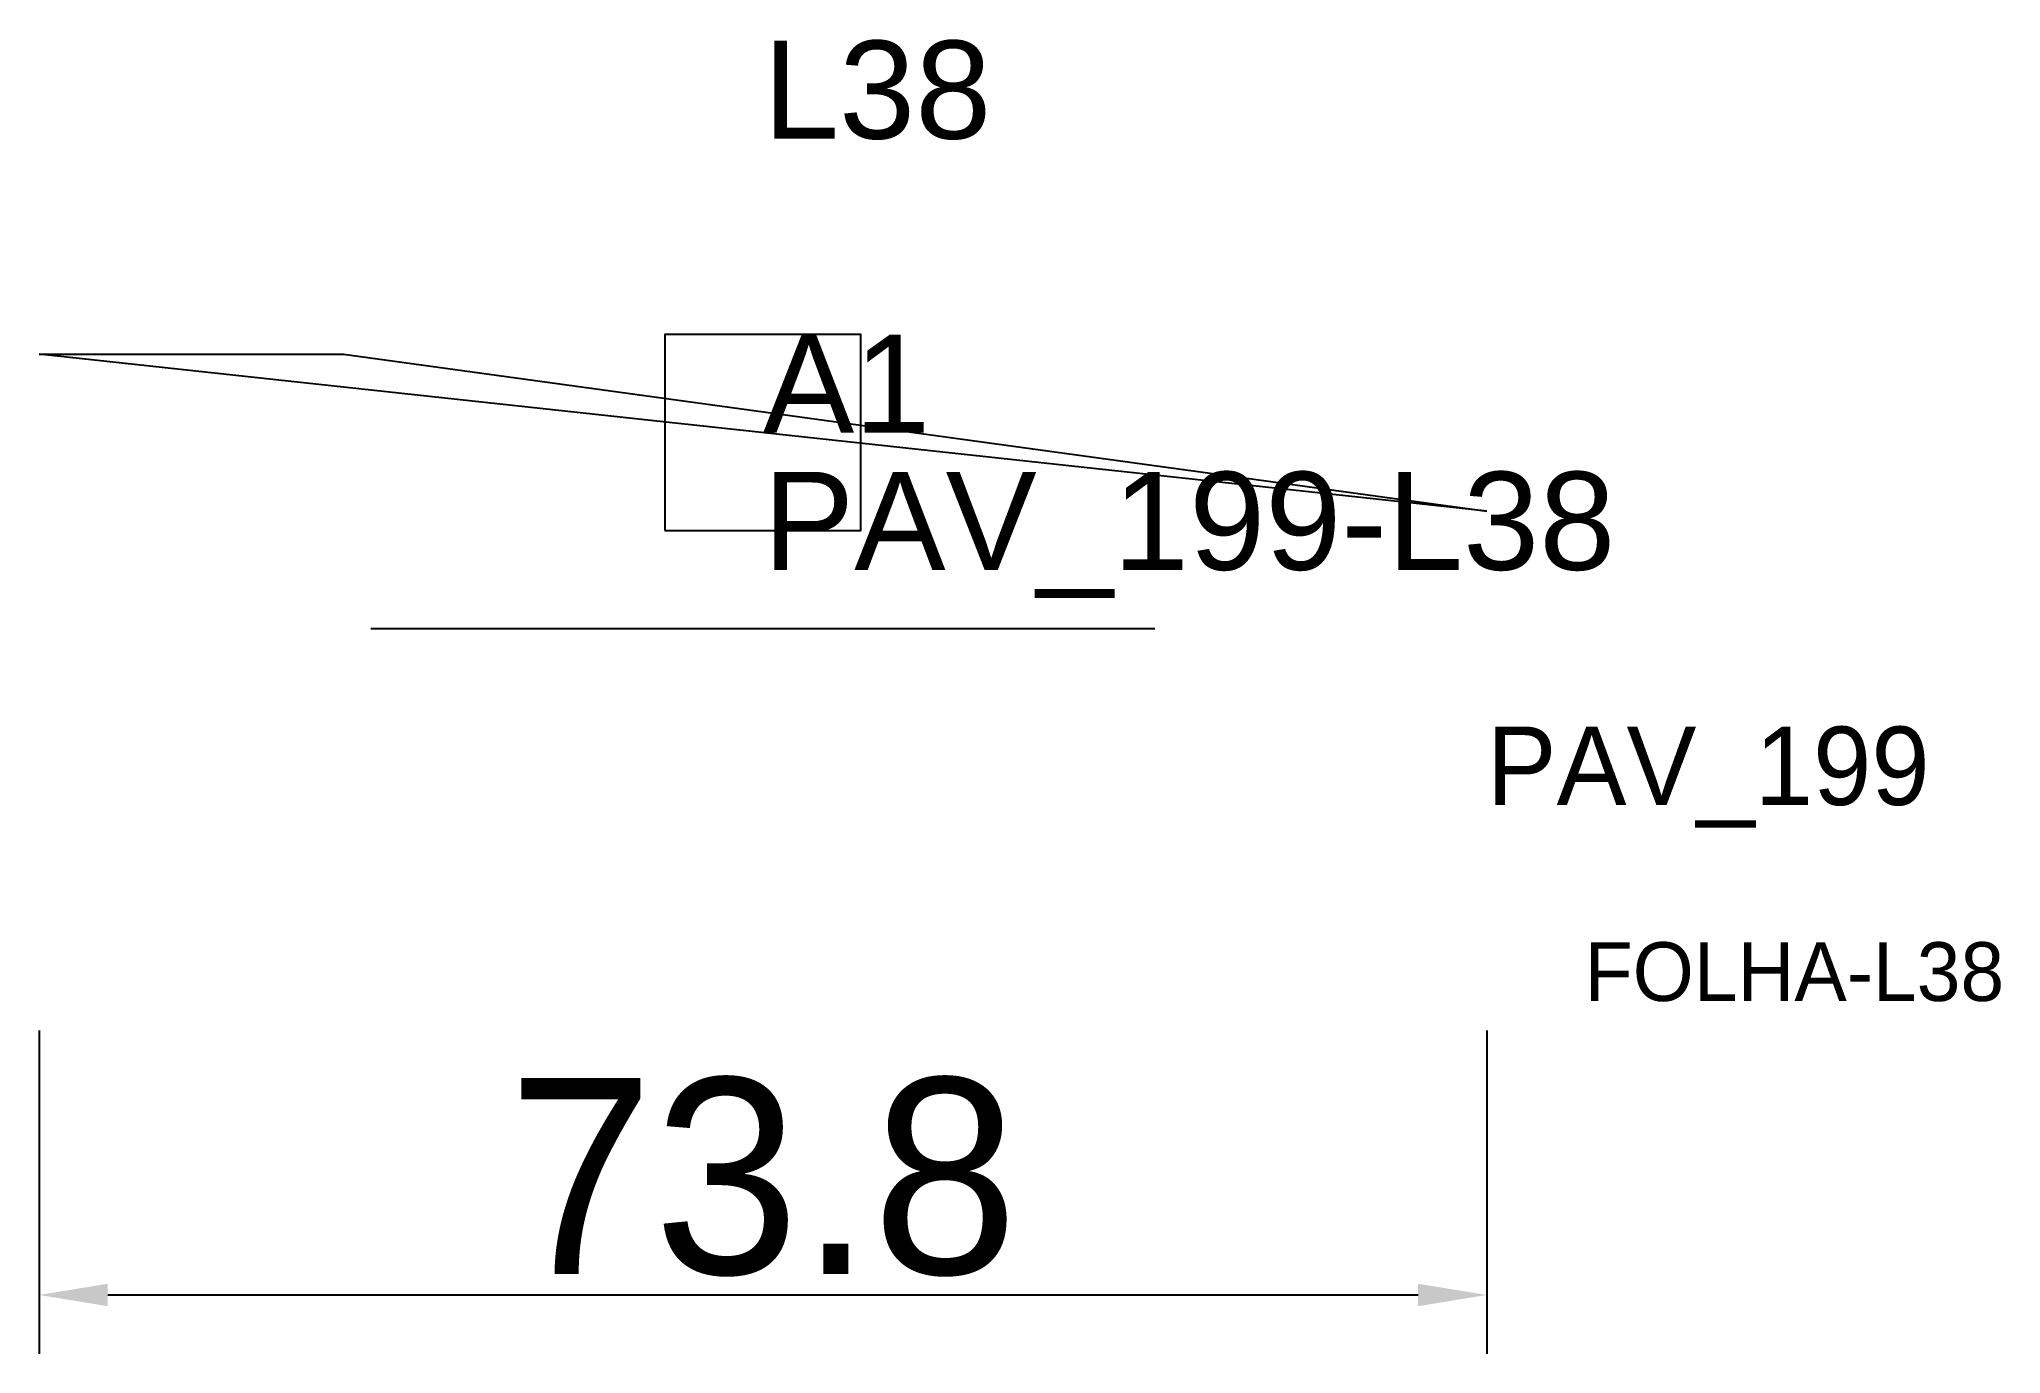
# Model space of a CAD drawing. Header units: metres. Extents: x 222 to 322, y 150 to 218.
import ezdxf

# ---------------------------------------------------------------- set-up
doc = ezdxf.new("R2010")
doc.units = ezdxf.units.M
for name, color, linetype in [('3', 3, 'CONTINUOUS'), ('AUX00', 7, 'CONTINUOUS'), ('COTA', 241, 'CONTINUOUS'), ('FOLHA', 255, 'CONTINUOUS'), ('Hachura', 251, 'CONTINUOUS'), ('NOMENCLATURA', 7, 'CONTINUOUS'), ('Nível', 160, 'CONTINUOUS'), ('Painéis', 200, 'CONTINUOUS'), ('Pilares', 5, 'CONTINUOUS'), ('SARR_2.2x7', 40, 'CONTINUOUS')]:
    doc.layers.add(name, color=color, linetype=linetype)
doc.styles.add('ARIAL', font='Arial.ttf')
doc.styles.add('STR_STANDARD', font='arial.ttf')
doc.dimstyles.new('EZ DXF', dxfattribs={"dimtxt": 10, "dimasz": 3.5, "dimexe": 3, "dimexo": 1.5, "dimgap": 1, "dimtad": 1, "dimdec": 1, "dimdsep": 46, "dimcen": 2.5, "dimazin": 3, "dimtfac": 1, "dimtmove": 0, "dimatfit": 3})

# ---------------------------------------------------------------- blocks, each defined once
blk = doc.blocks.new('_CLOSEDFILLED')
at = {"color": 0, "linetype": 'BYBLOCK'}
blk.add_solid([(-1, 0.164), (0, 0), (-1, -0.164)], dxfattribs=at)
blk = doc.blocks.new('*D1')
for p, q in [((222.2, 167), (222.2, 150.5)), ((296.05, 167), (296.05, 150.5)), ((225.7, 153.5), (292.55, 153.5))]:
    blk.add_line(p, q)
at = {"layer": 'Defpoints'}
for p in [(222.2, 168.5), (296.05, 168.5), (222.2, 153.5)]:
    blk.add_point(p, dxfattribs=at)
at = {"layer": 'COTA', "xscale": 3.5, "yscale": 3.5, "rotation": 180}
blk.add_blockref('_CLOSEDFILLED', (222.2, 153.5), dxfattribs=at)
at = {"layer": 'COTA', "xscale": 3.5, "yscale": 3.5}
blk.add_blockref('_CLOSEDFILLED', (296.05, 153.5), dxfattribs=at)
at = {"layer": 'COTA', "insert": (259.125, 159.5), "char_height": 10, "attachment_point": 5}
blk.add_mtext('73.8', dxfattribs=at)
blk = doc.blocks.new('*D2')
for p, q in [((222.2, 167), (222.2, 150.5)), ((296.05, 167), (296.05, 150.5)), ((225.7, 153.5), (292.55, 153.5))]:
    blk.add_line(p, q)
at = {"layer": 'Defpoints'}
for p in [(222.2, 168.5), (296.05, 168.5), (222.2, 153.5)]:
    blk.add_point(p, dxfattribs=at)
at = {"layer": 'COTA', "xscale": 3.5, "yscale": 3.5, "rotation": 180}
blk.add_blockref('_CLOSEDFILLED', (222.2, 153.5), dxfattribs=at)
at = {"layer": 'COTA', "xscale": 3.5, "yscale": 3.5}
blk.add_blockref('_CLOSEDFILLED', (296.05, 153.5), dxfattribs=at)
at = {"layer": 'COTA', "insert": (259.125, 159.5), "char_height": 10, "attachment_point": 5}
blk.add_mtext('73.8', dxfattribs=at)

msp = doc.modelspace()

# ---------------------------------------------------------------- hatches: boundary and pattern name
at = {"layer": 'Hachura'}
h = msp.add_hatch(dxfattribs=at)
h.set_pattern_fill('ANSI31', scale=50)
h.paths.add_polyline_path([(296.05, 193.5), (222.2, 201.5), (237.73, 201.5)])
h = msp.add_hatch(dxfattribs=at)
h.set_pattern_fill('ANSI31', scale=50)
h.paths.add_polyline_path([(296.05, 193.5), (222.2, 201.5), (237.73, 201.5)])

# ---------------------------------------------------------------- linework, layer by layer
at = {"layer": 'Painéis', "color": 200}
for p, q in [((296.05, 193.5), (222.2, 201.5)), ((222.2, 201.5), (237.73, 201.5)), ((296.05, 193.5), (222.2, 201.5)), ((222.2, 201.5), (237.73, 201.5)), ((237.73, 201.5), (296.05, 193.5)), ((237.73, 201.5), (296.05, 193.5))]:
    msp.add_line(p, q, dxfattribs=at)
at = {"layer": 'Pilares'}
msp.add_lwpolyline([(254.125, 192.5), (264.125, 192.5), (264.125, 202.5), (254.125, 202.5)], close=True, dxfattribs=at)
msp.add_lwpolyline([(254.125, 192.5), (264.125, 192.5), (264.125, 202.5), (254.125, 202.5)], close=True, dxfattribs=at)
at = {"layer": 'SARR_2.2x7'}
msp.add_line((239.125, 187.5), (279.125, 187.5), dxfattribs=at)
msp.add_line((239.125, 187.5), (279.125, 187.5), dxfattribs=at)

# ---------------------------------------------------------------- texts
at = {"layer": '3', "style": 'STR_STANDARD'}
msp.add_text('A1', height=5, dxfattribs=at).set_placement((259.125, 197.5))
msp.add_text('A1', height=5, dxfattribs=at).set_placement((259.125, 197.5))
at = {"layer": 'AUX00', "style": 'STR_STANDARD'}
msp.add_text('PAV_199-L38', height=5, dxfattribs=at).set_placement((259.125, 190.5))
msp.add_text('PAV_199-L38', height=5, dxfattribs=at).set_placement((259.125, 190.5))
at = {"layer": 'FOLHA'}
msp.add_text('FOLHA-L38', height=3, dxfattribs=at).set_placement((301.05, 168.5))
msp.add_text('FOLHA-L38', height=3, dxfattribs=at).set_placement((301.05, 168.5))
at = {"layer": 'NOMENCLATURA', "insert": (259.125, 217.5), "char_height": 5, "attachment_point": 1, "style": 'ARIAL'}
msp.add_mtext('L38', dxfattribs=at)
msp.add_mtext('L38', dxfattribs=at)
at = {"layer": 'Nível'}
msp.add_text('PAV_199', height=4, dxfattribs=at).set_placement((296.05, 178.5))
msp.add_text('PAV_199', height=4, dxfattribs=at).set_placement((296.05, 178.5))

# ---------------------------------------------------------------- dimensions: what is measured, and where the dimension line sits
at = {"layer": 'COTA'}
for picture in ['*D1', '*D2']:
    dim = msp.add_linear_dim(base=(222.2, 153.5), p1=(222.2, 168.5), p2=(296.05, 168.5), dimstyle='EZ DXF', dxfattribs=at)
    dim.commit()
    dim.dimension.update_dxf_attribs({"geometry": picture, "text_midpoint": (259.125, 159.5)})

doc.saveas('drawing.dxf')
